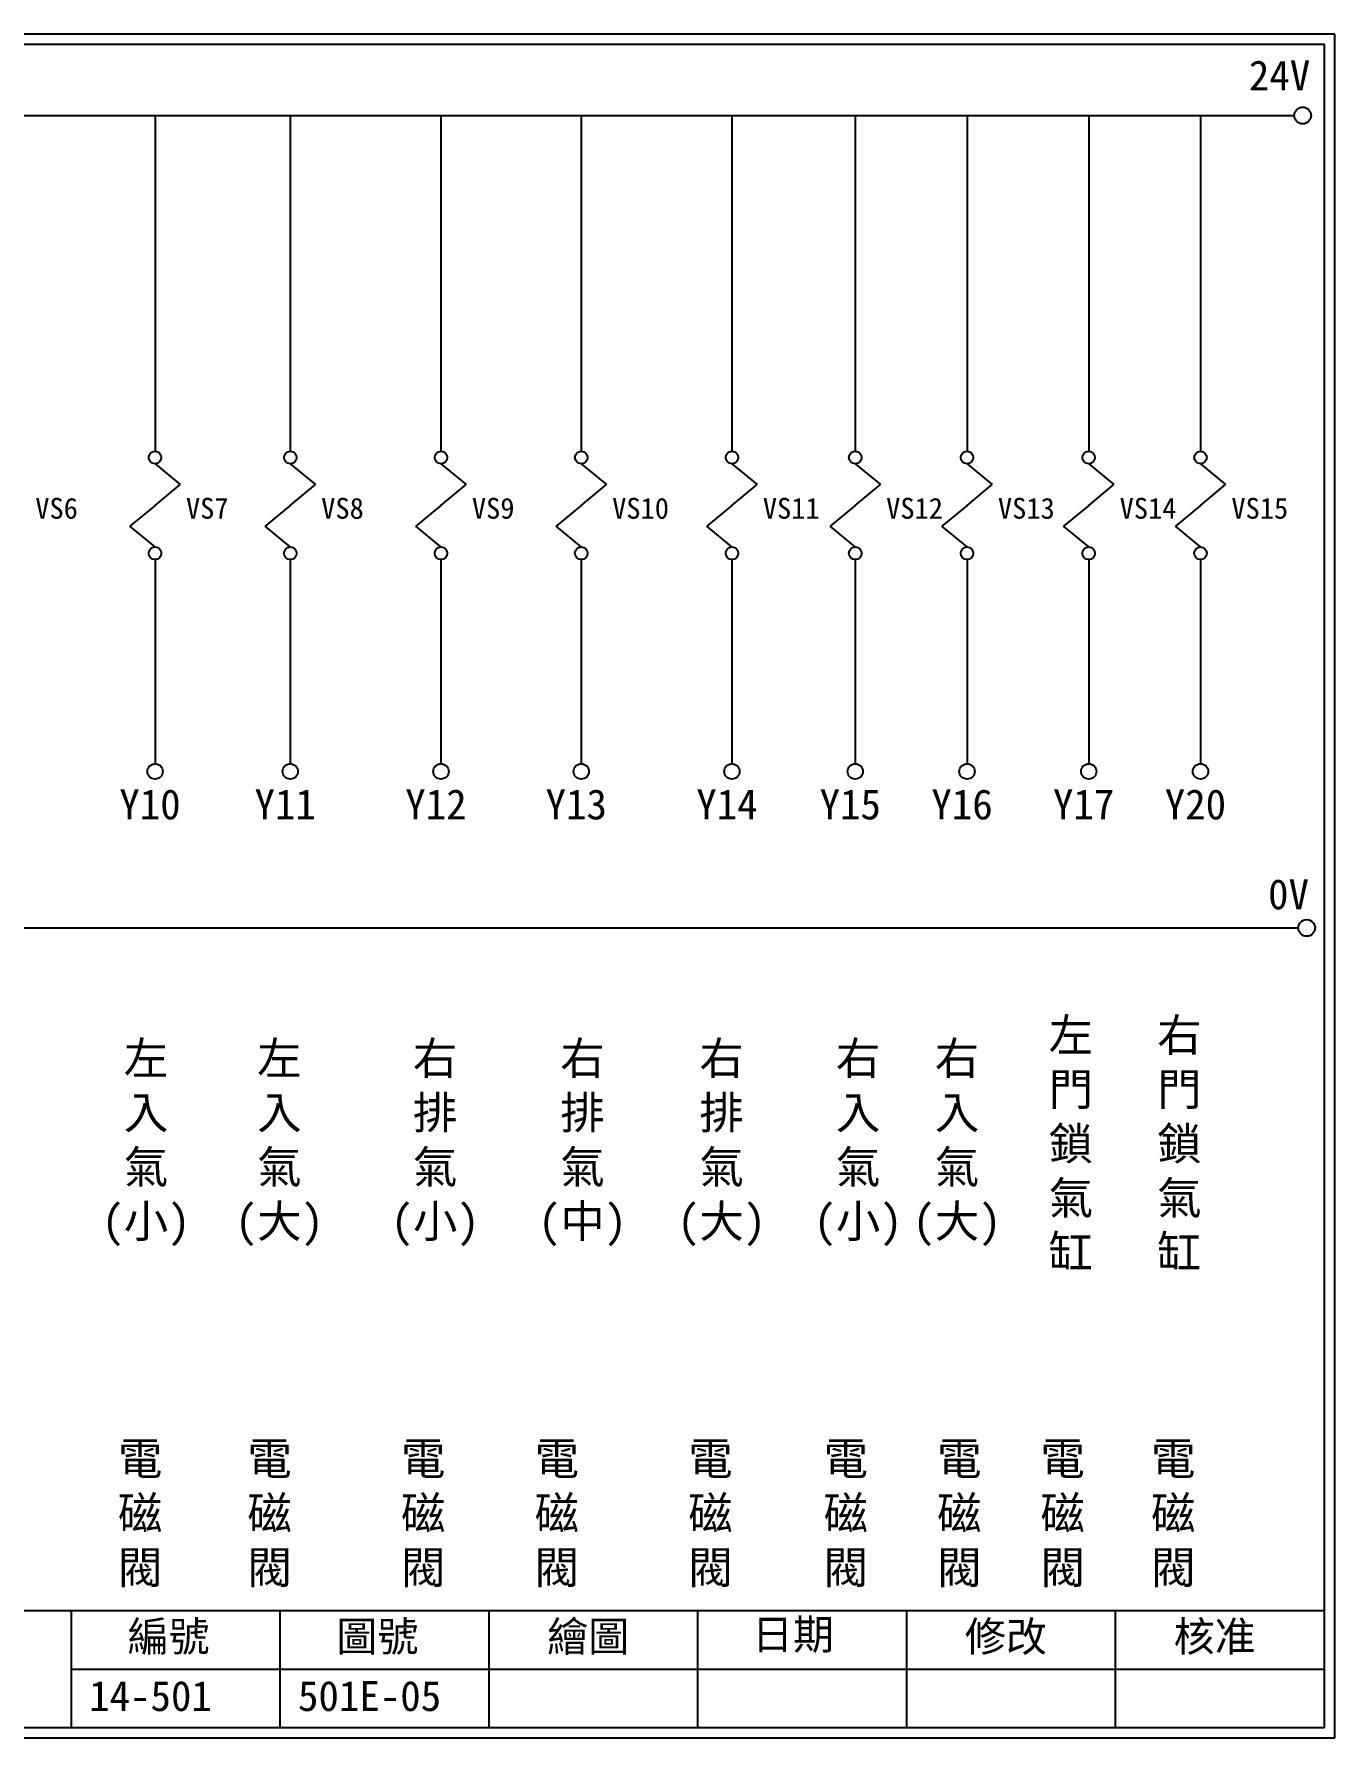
# Model space of a CAD drawing. Extents: x 926 to 1213, y 3 to 207.
# Drawn here: x 1057 to 1212.7, y 3 to 207 of the extents above; entities that cross this region are included whole.
import ezdxf

# ---------------------------------------------------------------- set-up
doc = ezdxf.new("R2010")
doc.units = 0
doc.layers.get('0').update_dxf_attribs({"linetype": 'CONTINUOUS'})
doc.layers.add('圖框層', color=7, linetype='CONTINUOUS')
doc.layers.add('標尺寸層', color=3, linetype='CONTINUOUS')
doc.styles.add('CNS', font='romanc.shx', dxfattribs={"bigfont": 'chineset.shx'})
doc.styles.add('STSL', font='kaiu.ttf')

msp = doc.modelspace()

# ---------------------------------------------------------------- linework, layer by layer
for centre in [(1208.88, 197.22), (1209.36, 99.96)]:
    msp.add_circle(centre, 1)
at = {"layer": '圖框層', "color": 7}
for p, q in [((1212.74, 206.97), (925.74, 206.97)), ((1212.74, 3), (1212.74, 206.97)), ((1211.49, 205.72), (926.99, 205.72)), ((1211.49, 4.25), (1211.49, 205.72)), ((926.99, 18.25), (1211.49, 18.25)), ((1061.49, 4.25), (1061.49, 18.25)), ((1086.49, 4.25), (1086.49, 18.25)), ((1111.49, 4.25), (1111.49, 18.25)), ((1136.49, 4.25), (1136.49, 18.25)), ((1161.49, 4.25), (1161.49, 18.25)), ((1186.49, 4.25), (1186.49, 18.25)), ((1061.49, 11.25), (1211.49, 11.25)), ((926.99, 4.25), (1211.49, 4.25)), ((925.74, 3), (1212.74, 3))]:
    msp.add_line(p, q, dxfattribs=at)
at = {"layer": '標尺寸層', "color": 7}
for p, q in [((930.28, 197.22), (1207.88, 197.22)), ((1071.5, 197.22), (1071.5, 157.03)), ((1087.69, 197.22), (1087.69, 157.03)), ((1105.73, 197.22), (1105.73, 157.03)), ((1122.52, 197.22), (1122.52, 157.03)), ((1140.56, 197.22), (1140.56, 157.03)), ((1155.32, 197.22), (1155.32, 157.03)), ((1168.7, 197.22), (1168.7, 157.03)), ((1183.27, 197.22), (1183.27, 157.03)), ((1196.65, 197.22), (1196.65, 157.03)), ((1071.5, 155.53), (1074.5, 153.04)), ((1087.69, 155.53), (1090.69, 153.04)), ((1105.73, 155.53), (1108.73, 153.04)), ((1122.52, 155.53), (1125.53, 153.04)), ((1140.56, 155.53), (1143.56, 153.04)), ((1155.32, 155.53), (1158.33, 153.04)), ((1168.7, 155.53), (1171.71, 153.04)), ((1183.27, 155.53), (1186.27, 153.04)), ((1196.65, 155.53), (1199.65, 153.04)), ((1071.5, 150.55), (1074.5, 153.04)), ((1087.69, 150.55), (1090.69, 153.04)), ((1105.73, 150.55), (1108.73, 153.04)), ((1122.52, 150.55), (1125.53, 153.04)), ((1140.56, 150.55), (1143.56, 153.04)), ((1155.32, 150.55), (1158.33, 153.04)), ((1168.7, 150.55), (1171.71, 153.04)), ((1183.27, 150.55), (1186.27, 153.04)), ((1196.65, 150.55), (1199.65, 153.04)), ((1071.5, 150.55), (1068.49, 148.06)), ((1087.69, 150.55), (1084.69, 148.06)), ((1105.73, 150.55), (1102.72, 148.06)), ((1122.52, 150.55), (1119.52, 148.06)), ((1140.56, 150.55), (1137.56, 148.06)), ((1155.32, 150.55), (1152.32, 148.06)), ((1168.7, 150.55), (1165.7, 148.06)), ((1183.27, 150.55), (1180.26, 148.06)), ((1196.65, 150.55), (1193.64, 148.06)), ((1071.5, 145.57), (1068.49, 148.06)), ((1087.69, 145.57), (1084.69, 148.06)), ((1105.73, 145.57), (1102.72, 148.06)), ((1122.52, 145.57), (1119.52, 148.06)), ((1140.56, 145.57), (1137.56, 148.06)), ((1155.32, 145.57), (1152.32, 148.06)), ((1168.7, 145.57), (1165.7, 148.06)), ((1183.27, 145.57), (1180.26, 148.06)), ((1196.65, 145.57), (1193.64, 148.06)), ((1071.5, 144.07), (1071.5, 119.62)), ((1087.69, 144.07), (1087.69, 119.62)), ((1105.73, 144.07), (1105.73, 119.62)), ((1122.52, 144.07), (1122.52, 119.62)), ((1140.56, 144.07), (1140.56, 119.62)), ((1155.32, 144.07), (1155.32, 119.62)), ((1168.7, 144.07), (1168.7, 119.62)), ((1183.27, 144.07), (1183.27, 119.62)), ((1196.65, 144.07), (1196.65, 119.62)), ((930.49, 99.96), (1208.36, 99.96))]:
    msp.add_line(p, q, dxfattribs=at)
for centre, radius in [((1071.5, 156.28), 0.751), ((1087.69, 156.28), 0.751), ((1105.73, 156.28), 0.751), ((1122.52, 156.28), 0.751), ((1140.56, 156.28), 0.751), ((1155.32, 156.28), 0.751), ((1168.7, 156.28), 0.751), ((1183.27, 156.28), 0.751), ((1196.65, 156.28), 0.751), ((1071.5, 144.82), 0.751), ((1087.69, 144.82), 0.751), ((1105.73, 144.82), 0.751), ((1122.52, 144.82), 0.751), ((1140.56, 144.82), 0.751), ((1155.32, 144.82), 0.751), ((1168.7, 144.82), 0.751), ((1183.27, 144.82), 0.751), ((1196.65, 144.82), 0.751), ((1071.5, 118.7), 0.92), ((1087.69, 118.7), 0.92), ((1105.73, 118.7), 0.92), ((1122.52, 118.7), 0.92), ((1140.56, 118.7), 0.92), ((1155.32, 118.7), 0.92), ((1168.7, 118.7), 0.92), ((1183.27, 118.7), 0.92), ((1196.65, 118.7), 0.92)]:
    msp.add_circle(centre, radius, dxfattribs=at)

# ---------------------------------------------------------------- texts
at = {"layer": '圖框層', "color": 4, "style": 'STSL'}
for s, height, p in [('24V', 3.6, (1202.44, 200.22)), ('VS6', 2.5, (1057.16, 148.95)), ('VS7', 2.5, (1075.2, 148.95)), ('VS8', 2.5, (1091.39, 148.95)), ('VS9', 2.5, (1109.43, 148.95)), ('VS10', 2.5, (1126.22, 148.95)), ('VS11', 2.5, (1144.26, 148.95)), ('VS12', 2.5, (1159.02, 148.95)), ('VS13', 2.5, (1172.4, 148.95)), ('VS14', 2.5, (1186.97, 148.95)), ('VS15', 2.5, (1200.35, 148.95)), ('Y10', 3.6, (1067.22, 112.96)), ('Y11', 3.6, (1083.41, 112.96)), ('Y12', 3.6, (1101.45, 112.96)), ('Y13', 3.6, (1118.25, 112.96)), ('Y14', 3.6, (1136.29, 112.96)), ('Y15', 3.6, (1151.05, 112.96)), ('Y16', 3.6, (1164.43, 112.96)), ('Y17', 3.6, (1178.99, 112.96)), ('Y20', 3.6, (1192.37, 112.96)), ('0V', 3.6, (1204.74, 102.2)), ('編號', 3.6, (1068.21, 13.34)), ('圖號', 3.6, (1093.21, 13.34)), ('繪圖', 3.6, (1118.44, 13.34)), ('日期', 3.6, (1142.96, 13.59)), ('修改', 3.6, (1168.44, 13.34)), ('核准', 3.6, (1193.44, 13.34)), ('14-501', 3.6, (1063.61, 6.22)), ('501E-05', 3.6, (1088.61, 6.22))]:
    msp.add_text(s, height=height, dxfattribs=at).set_placement(p)
at = {"layer": '標尺寸層', "color": 7, "char_height": 3.9, "width": 2.8481, "attachment_point": 5, "style": 'CNS'}
for s, insert in [('{\\fDFKai-SB|b0|i0|c136|p65;左門鎖氣缸}', (1181.13, 74.09)), ('{\\fDFKai-SB|b0|i0|c136|p65;右門鎖氣缸}', (1194.12, 74.09)), ('{\\fDFKai-SB|b0|i0|c136|p65;左入氣(小)}', (1070.42, 74.09)), ('{\\fDFKai-SB|b0|i0|c136|p65;左入氣(大)}', (1086.38, 74.09)), ('{\\fDFKai-SB|b0|i0|c136|p65;右排氣(小)}', (1105.03, 74.09)), ('{\\fDFKai-SB|b0|i0|c136|p65;右排氣(中)}', (1122.67, 74.09)), ('{\\fDFKai-SB|b0|i0|c136|p65;右排氣(大)}', (1139.32, 74.09)), ('{\\fDFKai-SB|b0|i0|c136|p65;右入氣(小)}', (1155.66, 74.09)), ('{\\fDFKai-SB|b0|i0|c136|p65;右入氣(大)}', (1167.5, 74.09)), ('{\\fDFKai-SB|b0|i0|c136|p65;電磁閥}', (1069.72, 29.71)), ('{\\fDFKai-SB|b0|i0|c136|p65;電磁閥}', (1085.21, 29.71)), ('{\\fDFKai-SB|b0|i0|c136|p65;電磁閥}', (1103.6, 29.71)), ('{\\fDFKai-SB|b0|i0|c136|p65;電磁閥}', (1119.6, 29.71)), ('{\\fDFKai-SB|b0|i0|c136|p65;電磁閥}', (1137.99, 29.71)), ('{\\fDFKai-SB|b0|i0|c136|p65;電磁閥}', (1154.19, 29.71)), ('{\\fDFKai-SB|b0|i0|c136|p65;電磁閥}', (1167.78, 29.71)), ('{\\fDFKai-SB|b0|i0|c136|p65;電磁閥}', (1180.15, 29.71)), ('{\\fDFKai-SB|b0|i0|c136|p65;電磁閥}', (1193.39, 29.71))]:
    msp.add_mtext(s, dxfattribs=dict(at, insert=insert))

doc.saveas('drawing.dxf')
